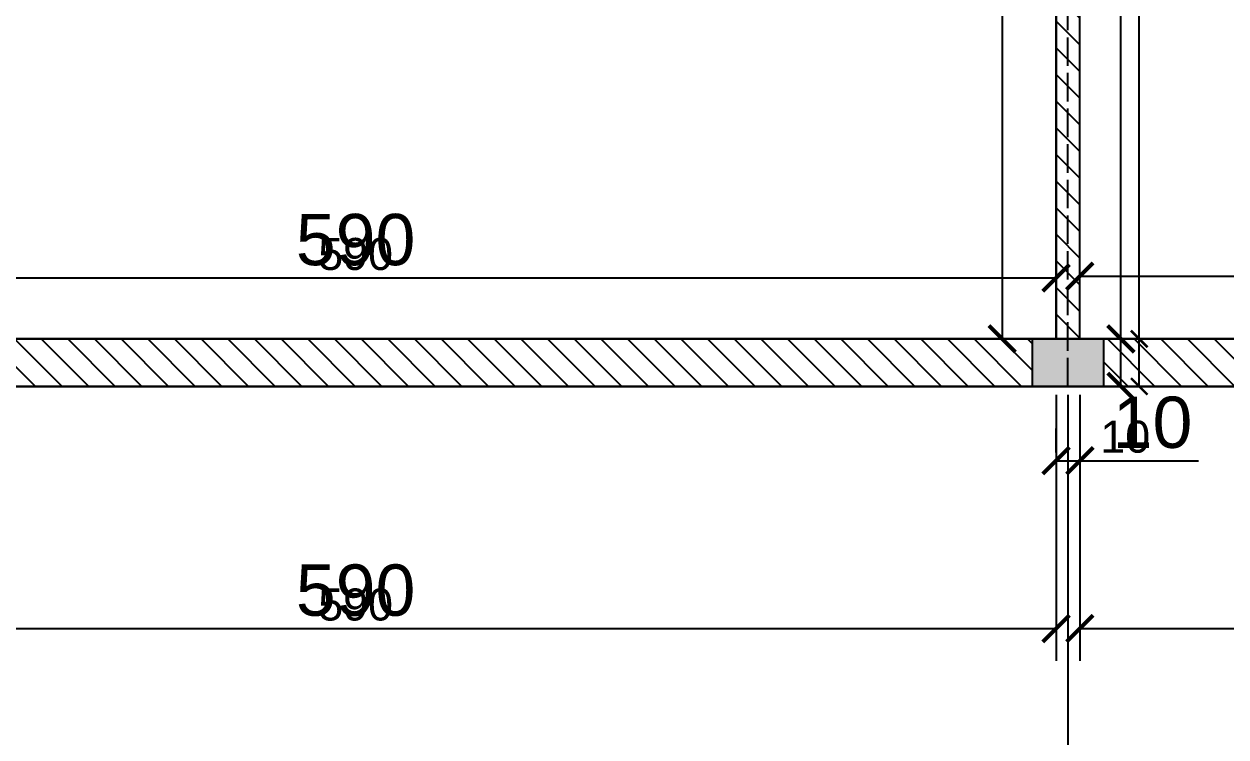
# Model space of a CAD drawing. Header units: millimetres. Extents: x -26398 to 135532, y -376633 to 43268.
# Drawn here: x 9597 to 10104, y -359023 to -358722 of the extents above; entities that cross this region are included whole.
import ezdxf

# ---------------------------------------------------------------- set-up
doc = ezdxf.new("R2010")
doc.units = ezdxf.units.MM
doc.linetypes.add('ACAD_ISO02W100', pattern=[15, 12, -3])
for name, color, linetype in [('0 @ 5', 7, 'Continuous'), ('0 @ 8', 7, 'Continuous'), ('trục chia', 160, 'ACAD_ISO02W100'), ('TƯỜNG', 52, 'Continuous'), ('TƯỜNG @ 5', 52, 'Continuous'), ('TƯỜNG @ 8', 52, 'Continuous')]:
    doc.layers.add(name, color=color, linetype=linetype)
doc.styles.get("Standard").update_dxf_attribs({"font": 'arial.ttf'})
doc.dimstyles.new('SCALE dimmatbang', dxfattribs={"dimscale": 70, "dimtxt": 2.7, "dimasz": 1.4, "dimexe": 1.7, "dimexo": 0.7, "dimtad": 1, "dimtoh": 1, "dimdec": 1, "dimtxsty": 'Standard', "dimblk": 'ARCHTICK', "dimcen": 2.5, "dimclrd": 1, "dimclre": 256, "dimadec": 0, "dimazin": 0, "dimtfac": 1, "dimtdec": 1, "dimtmove": 0, "dimatfit": 3, "dimfxl": 1, "dimarcsym": 0})
pattern_1 = [(135, (-202.924, -361103.396), (-5.61266, -5.61266), [])]

# ---------------------------------------------------------------- blocks, each defined once
blk = doc.blocks.new('_ArchTick')
at = {"color": 0, "linetype": 'ByBlock', "const_width": 0.15}
blk.add_lwpolyline([(-0.5, -0.5), (0.5, 0.5)], dxfattribs=at)
blk = doc.blocks.new('*D7872')
at = {"color": 1, "lineweight": -2, "transparency": 16777216}
for p, q in [((10059.34, -358854.95), (10059.34, -358616.95)), ((10059.34, -358616.95), (10095.57, -358616.95)), ((10059.34, -358874.95), (10059.34, -358854.95))]:
    blk.add_line(p, q, dxfattribs=at)
at = {"lineweight": -2, "transparency": 16777216}
for p, q in [((10057.92, -358854.95), (10072.94, -358854.95)), ((10057.92, -358874.95), (10072.94, -358874.95))]:
    blk.add_line(p, q, dxfattribs=at)
at = {"layer": 'DEFPOINTS', "color": 0, "transparency": 16777216}
for p in [(10052.32, -358854.95), (10059.34, -358854.95), (10052.32, -358874.95)]:
    blk.add_point(p, dxfattribs=at)
at = {"color": 1, "lineweight": -2, "transparency": 16777216, "xscale": 11.2, "yscale": 11.2, "zscale": 11.2}
for p, rotation in [((10059.34, -358854.95), 90), ((10059.34, -358874.95), 270)]:
    blk.add_blockref('_ArchTick', p, dxfattribs=dict(at, rotation=rotation))
at = {"color": 0, "transparency": 16777216, "insert": (10079.96, -358600.92), "char_height": 21.6, "attachment_point": 5}
blk.add_mtext('20', dxfattribs=at)
blk = doc.blocks.new('*D7873')
at = {"color": 1, "lineweight": -2, "transparency": 16777216}
for p, q in [((10067.07, -358854.95), (10067.07, -358616.95)), ((10067.07, -358616.95), (10089.72, -358616.95)), ((10067.07, -358874.95), (10067.07, -358854.95))]:
    blk.add_line(p, q, dxfattribs=at)
at = {"lineweight": -2, "transparency": 16777216}
for p, q in [((10055.82, -358854.95), (10075.57, -358854.95)), ((10055.82, -358874.95), (10075.57, -358874.95))]:
    blk.add_line(p, q, dxfattribs=at)
at = {"layer": 'DEFPOINTS', "color": 0, "transparency": 16777216}
for p in [(10052.32, -358854.95), (10067.07, -358854.95), (10052.32, -358874.95)]:
    blk.add_point(p, dxfattribs=at)
at = {"color": 1, "lineweight": -2, "transparency": 16777216, "xscale": 7, "yscale": 7, "zscale": 7}
for p, rotation in [((10067.07, -358854.95), 90), ((10067.07, -358874.95), 270)]:
    blk.add_blockref('_ArchTick', p, dxfattribs=dict(at, rotation=rotation))
at = {"color": 0, "transparency": 16777216, "insert": (10079.96, -358606.93), "char_height": 13.5, "attachment_point": 5}
blk.add_mtext('20', dxfattribs=at)
blk = doc.blocks.new('*D7922')
at = {"lineweight": -2, "transparency": 16777216}
for p, q in [((9442.05, -358849.35), (9442.05, -358815.68)), ((10032.05, -358849.35), (10032.05, -358815.68))]:
    blk.add_line(p, q, dxfattribs=at)
at = {"color": 1, "lineweight": -2, "transparency": 16777216}
blk.add_line((9442.05, -358829.28), (10032.05, -358829.28), dxfattribs=at)
at = {"layer": 'DEFPOINTS', "color": 0, "transparency": 16777216}
for p in [(10032.05, -358829.28), (9442.05, -358854.95), (10032.05, -358854.95)]:
    blk.add_point(p, dxfattribs=at)
at = {"color": 1, "lineweight": -2, "transparency": 16777216, "xscale": 11.2, "yscale": 11.2, "zscale": 11.2, "rotation": 180}
blk.add_blockref('_ArchTick', (9442.05, -358829.28), dxfattribs=at)
at = {"color": 1, "lineweight": -2, "transparency": 16777216, "xscale": 11.2, "yscale": 11.2, "zscale": 11.2}
blk.add_blockref('_ArchTick', (10032.05, -358829.28), dxfattribs=at)
at = {"color": 0, "transparency": 16777216, "insert": (9737.05, -358813.26), "char_height": 21.6, "attachment_point": 5}
blk.add_mtext('590', dxfattribs=at)
blk = doc.blocks.new('*D7923')
at = {"lineweight": -2, "transparency": 16777216}
for p, q in [((9442.05, -358851.45), (9442.05, -358820.78)), ((10032.05, -358851.45), (10032.05, -358820.78))]:
    blk.add_line(p, q, dxfattribs=at)
at = {"color": 1, "lineweight": -2, "transparency": 16777216}
blk.add_line((9442.05, -358829.28), (10032.05, -358829.28), dxfattribs=at)
at = {"layer": 'DEFPOINTS', "color": 0, "transparency": 16777216}
for p in [(10032.05, -358829.28), (9442.05, -358854.95), (10032.05, -358854.95)]:
    blk.add_point(p, dxfattribs=at)
at = {"color": 1, "lineweight": -2, "transparency": 16777216, "xscale": 7, "yscale": 7, "zscale": 7, "rotation": 180}
blk.add_blockref('_ArchTick', (9442.05, -358829.28), dxfattribs=at)
at = {"color": 1, "lineweight": -2, "transparency": 16777216, "xscale": 7, "yscale": 7, "zscale": 7}
blk.add_blockref('_ArchTick', (10032.05, -358829.28), dxfattribs=at)
at = {"color": 0, "transparency": 16777216, "insert": (9737.05, -358819.27), "char_height": 13.5, "attachment_point": 5}
blk.add_mtext('590', dxfattribs=at)
blk = doc.blocks.new('*D7924')
at = {"lineweight": -2, "transparency": 16777216}
for p, q in [((10026.45, -358484.95), (9995.73, -358484.95)), ((10026.45, -358854.95), (9995.73, -358854.95))]:
    blk.add_line(p, q, dxfattribs=at)
at = {"color": 1, "lineweight": -2, "transparency": 16777216}
blk.add_line((10009.33, -358484.95), (10009.33, -358854.95), dxfattribs=at)
at = {"layer": 'DEFPOINTS', "color": 0, "transparency": 16777216}
for p in [(10032.05, -358484.95), (10009.33, -358854.95), (10032.05, -358854.95)]:
    blk.add_point(p, dxfattribs=at)
at = {"color": 1, "lineweight": -2, "transparency": 16777216, "xscale": 11.2, "yscale": 11.2, "zscale": 11.2}
for p, rotation in [((10009.33, -358484.95), 90), ((10009.33, -358854.95), 270)]:
    blk.add_blockref('_ArchTick', p, dxfattribs=dict(at, rotation=rotation))
at = {"color": 0, "transparency": 16777216, "insert": (9993.29, -358669.95), "char_height": 21.6, "attachment_point": 5, "rotation": 90}
blk.add_mtext('370', dxfattribs=at)
blk = doc.blocks.new('*D7925')
at = {"lineweight": -2, "transparency": 16777216}
for p, q in [((10028.55, -358484.95), (10000.83, -358484.95)), ((10028.55, -358854.95), (10000.83, -358854.95))]:
    blk.add_line(p, q, dxfattribs=at)
at = {"color": 1, "lineweight": -2, "transparency": 16777216}
blk.add_line((10009.33, -358484.95), (10009.33, -358854.95), dxfattribs=at)
at = {"layer": 'DEFPOINTS', "color": 0, "transparency": 16777216}
for p in [(10032.05, -358484.95), (10009.33, -358854.95), (10032.05, -358854.95)]:
    blk.add_point(p, dxfattribs=at)
at = {"color": 1, "lineweight": -2, "transparency": 16777216, "xscale": 7, "yscale": 7, "zscale": 7}
for p, rotation in [((10009.33, -358484.95), 90), ((10009.33, -358854.95), 270)]:
    blk.add_blockref('_ArchTick', p, dxfattribs=dict(at, rotation=rotation))
at = {"color": 0, "transparency": 16777216, "insert": (9999.3, -358669.95), "char_height": 13.5, "attachment_point": 5, "rotation": 90}
blk.add_mtext('370', dxfattribs=at)
blk = doc.blocks.new('*D7926')
at = {"layer": 'DEFPOINTS', "color": 0, "transparency": 16777216}
for p in [(10432.05, -358828.57), (10042.05, -358854.95), (10432.05, -358854.95)]:
    blk.add_point(p, dxfattribs=at)
at = {"layer": 'TƯỜNG', "lineweight": -2, "transparency": 16777216}
for p, q in [((10042.05, -358849.35), (10042.05, -358814.97)), ((10432.05, -358849.35), (10432.05, -358814.97))]:
    blk.add_line(p, q, dxfattribs=at)
at = {"layer": 'TƯỜNG', "color": 1, "lineweight": -2, "transparency": 16777216}
blk.add_line((10042.05, -358828.57), (10432.05, -358828.57), dxfattribs=at)
at = {"layer": 'TƯỜNG', "color": 1, "lineweight": -2, "transparency": 16777216, "xscale": 11.2, "yscale": 11.2, "zscale": 11.2, "rotation": 180}
blk.add_blockref('_ArchTick', (10042.05, -358828.57), dxfattribs=at)
at = {"layer": 'TƯỜNG', "color": 1, "lineweight": -2, "transparency": 16777216, "xscale": 11.2, "yscale": 11.2, "zscale": 11.2}
blk.add_blockref('_ArchTick', (10432.05, -358828.57), dxfattribs=at)
at = {"layer": 'TƯỜNG', "color": 0, "transparency": 16777216, "insert": (10237.05, -358812.53), "char_height": 21.6, "attachment_point": 5}
blk.add_mtext('390', dxfattribs=at)
blk = doc.blocks.new('*D7927')
at = {"layer": 'DEFPOINTS', "color": 0, "transparency": 16777216}
for p in [(10432.05, -358828.57), (10042.05, -358854.95), (10432.05, -358854.95)]:
    blk.add_point(p, dxfattribs=at)
at = {"layer": 'TƯỜNG', "lineweight": -2, "transparency": 16777216}
for p, q in [((10042.05, -358851.45), (10042.05, -358820.07)), ((10432.05, -358851.45), (10432.05, -358820.07))]:
    blk.add_line(p, q, dxfattribs=at)
at = {"layer": 'TƯỜNG', "color": 1, "lineweight": -2, "transparency": 16777216}
blk.add_line((10042.05, -358828.57), (10432.05, -358828.57), dxfattribs=at)
at = {"layer": 'TƯỜNG', "color": 1, "lineweight": -2, "transparency": 16777216, "xscale": 7, "yscale": 7, "zscale": 7, "rotation": 180}
blk.add_blockref('_ArchTick', (10042.05, -358828.57), dxfattribs=at)
at = {"layer": 'TƯỜNG', "color": 1, "lineweight": -2, "transparency": 16777216, "xscale": 7, "yscale": 7, "zscale": 7}
blk.add_blockref('_ArchTick', (10432.05, -358828.57), dxfattribs=at)
at = {"layer": 'TƯỜNG', "color": 0, "transparency": 16777216, "insert": (10237.05, -358818.54), "char_height": 13.5, "attachment_point": 5}
blk.add_mtext('390', dxfattribs=at)
blk = doc.blocks.new('*D7755')
at = {"lineweight": -2, "transparency": 16777216}
for p, q in [((9442.05, -358880.55), (9442.05, -358990.54)), ((10032.05, -358880.55), (10032.05, -358990.54))]:
    blk.add_line(p, q, dxfattribs=at)
at = {"color": 1, "lineweight": -2, "transparency": 16777216}
blk.add_line((9442.05, -358976.94), (10032.05, -358976.94), dxfattribs=at)
at = {"layer": 'DEFPOINTS', "color": 0, "transparency": 16777216}
for p in [(9442.05, -358874.95), (10032.05, -358874.95), (10032.05, -358976.94)]:
    blk.add_point(p, dxfattribs=at)
at = {"color": 1, "lineweight": -2, "transparency": 16777216, "xscale": 11.2, "yscale": 11.2, "zscale": 11.2, "rotation": 180}
blk.add_blockref('_ArchTick', (9442.05, -358976.94), dxfattribs=at)
at = {"color": 1, "lineweight": -2, "transparency": 16777216, "xscale": 11.2, "yscale": 11.2, "zscale": 11.2}
blk.add_blockref('_ArchTick', (10032.05, -358976.94), dxfattribs=at)
at = {"color": 0, "transparency": 16777216, "insert": (9737.05, -358960.91), "char_height": 21.6, "attachment_point": 5}
blk.add_mtext('590', dxfattribs=at)
blk = doc.blocks.new('*D7756')
at = {"lineweight": -2, "transparency": 16777216}
for p, q in [((9442.05, -358878.45), (9442.05, -358985.44)), ((10032.05, -358878.45), (10032.05, -358985.44))]:
    blk.add_line(p, q, dxfattribs=at)
at = {"color": 1, "lineweight": -2, "transparency": 16777216}
blk.add_line((9442.05, -358976.94), (10032.05, -358976.94), dxfattribs=at)
at = {"layer": 'DEFPOINTS', "color": 0, "transparency": 16777216}
for p in [(9442.05, -358874.95), (10032.05, -358874.95), (10032.05, -358976.94)]:
    blk.add_point(p, dxfattribs=at)
at = {"color": 1, "lineweight": -2, "transparency": 16777216, "xscale": 7, "yscale": 7, "zscale": 7, "rotation": 180}
blk.add_blockref('_ArchTick', (9442.05, -358976.94), dxfattribs=at)
at = {"color": 1, "lineweight": -2, "transparency": 16777216, "xscale": 7, "yscale": 7, "zscale": 7}
blk.add_blockref('_ArchTick', (10032.05, -358976.94), dxfattribs=at)
at = {"color": 0, "transparency": 16777216, "insert": (9737.05, -358966.92), "char_height": 13.5, "attachment_point": 5}
blk.add_mtext('590', dxfattribs=at)
blk = doc.blocks.new('*D7757')
at = {"lineweight": -2, "transparency": 16777216}
for p, q in [((10042.05, -358880.55), (10042.05, -358990.54)), ((10432.05, -358880.55), (10432.05, -358990.54))]:
    blk.add_line(p, q, dxfattribs=at)
at = {"color": 1, "lineweight": -2, "transparency": 16777216}
blk.add_line((10042.05, -358976.94), (10432.05, -358976.94), dxfattribs=at)
at = {"layer": 'DEFPOINTS', "color": 0, "transparency": 16777216}
for p in [(10042.05, -358874.95), (10432.05, -358874.95), (10432.05, -358976.94)]:
    blk.add_point(p, dxfattribs=at)
at = {"color": 1, "lineweight": -2, "transparency": 16777216, "xscale": 11.2, "yscale": 11.2, "zscale": 11.2, "rotation": 180}
blk.add_blockref('_ArchTick', (10042.05, -358976.94), dxfattribs=at)
at = {"color": 1, "lineweight": -2, "transparency": 16777216, "xscale": 11.2, "yscale": 11.2, "zscale": 11.2}
blk.add_blockref('_ArchTick', (10432.05, -358976.94), dxfattribs=at)
at = {"color": 0, "transparency": 16777216, "insert": (10237.05, -358960.91), "char_height": 21.6, "attachment_point": 5}
blk.add_mtext('390', dxfattribs=at)
blk = doc.blocks.new('*D7758')
at = {"lineweight": -2, "transparency": 16777216}
for p, q in [((10042.05, -358878.45), (10042.05, -358985.44)), ((10432.05, -358878.45), (10432.05, -358985.44))]:
    blk.add_line(p, q, dxfattribs=at)
at = {"color": 1, "lineweight": -2, "transparency": 16777216}
blk.add_line((10042.05, -358976.94), (10432.05, -358976.94), dxfattribs=at)
at = {"layer": 'DEFPOINTS', "color": 0, "transparency": 16777216}
for p in [(10042.05, -358874.95), (10432.05, -358874.95), (10432.05, -358976.94)]:
    blk.add_point(p, dxfattribs=at)
at = {"color": 1, "lineweight": -2, "transparency": 16777216, "xscale": 7, "yscale": 7, "zscale": 7, "rotation": 180}
blk.add_blockref('_ArchTick', (10042.05, -358976.94), dxfattribs=at)
at = {"color": 1, "lineweight": -2, "transparency": 16777216, "xscale": 7, "yscale": 7, "zscale": 7}
blk.add_blockref('_ArchTick', (10432.05, -358976.94), dxfattribs=at)
at = {"color": 0, "transparency": 16777216, "insert": (10237.05, -358966.92), "char_height": 13.5, "attachment_point": 5}
blk.add_mtext('390', dxfattribs=at)
blk = doc.blocks.new('*D7775')
at = {"lineweight": -2, "transparency": 16777216}
for p, q in [((10042.05, -358880.55), (10042.05, -358919.84)), ((10032.05, -358900.64), (10032.05, -358892.64))]:
    blk.add_line(p, q, dxfattribs=at)
at = {"color": 1, "lineweight": -2, "transparency": 16777216}
for p, q in [((10032.05, -358906.24), (10042.05, -358906.24)), ((10042.05, -358906.24), (10092.08, -358906.24))]:
    blk.add_line(p, q, dxfattribs=at)
at = {"layer": 'DEFPOINTS', "color": 0, "transparency": 16777216}
for p in [(10042.05, -358874.95), (10032.05, -358906.24), (10042.05, -358906.24)]:
    blk.add_point(p, dxfattribs=at)
at = {"color": 1, "lineweight": -2, "transparency": 16777216, "xscale": 11.2, "yscale": 11.2, "zscale": 11.2, "rotation": 180}
blk.add_blockref('_ArchTick', (10032.05, -358906.24), dxfattribs=at)
at = {"color": 1, "lineweight": -2, "transparency": 16777216, "xscale": 11.2, "yscale": 11.2, "zscale": 11.2}
blk.add_blockref('_ArchTick', (10042.05, -358906.24), dxfattribs=at)
at = {"color": 0, "transparency": 16777216, "insert": (10072.66, -358890.21), "char_height": 21.6, "attachment_point": 5}
blk.add_mtext('10', dxfattribs=at)
blk = doc.blocks.new('*D7776')
at = {"lineweight": -2, "transparency": 16777216}
for p, q in [((10042.05, -358878.45), (10042.05, -358914.74)), ((10032.05, -358902.74), (10032.05, -358897.74))]:
    blk.add_line(p, q, dxfattribs=at)
at = {"color": 1, "lineweight": -2, "transparency": 16777216}
for p, q in [((10032.05, -358906.24), (10042.05, -358906.24)), ((10042.05, -358906.24), (10073.32, -358906.24))]:
    blk.add_line(p, q, dxfattribs=at)
at = {"layer": 'DEFPOINTS', "color": 0, "transparency": 16777216}
for p in [(10042.05, -358874.95), (10032.05, -358906.24), (10042.05, -358906.24)]:
    blk.add_point(p, dxfattribs=at)
at = {"color": 1, "lineweight": -2, "transparency": 16777216, "xscale": 7, "yscale": 7, "zscale": 7, "rotation": 180}
blk.add_blockref('_ArchTick', (10032.05, -358906.24), dxfattribs=at)
at = {"color": 1, "lineweight": -2, "transparency": 16777216, "xscale": 7, "yscale": 7, "zscale": 7}
blk.add_blockref('_ArchTick', (10042.05, -358906.24), dxfattribs=at)
at = {"color": 0, "transparency": 16777216, "insert": (10061.18, -358896.22), "char_height": 13.5, "attachment_point": 5}
blk.add_mtext('10', dxfattribs=at)
blk = doc.blocks.new('*D7721')
at = {"lineweight": -2, "transparency": 16777216}
for p, q in [((9437.05, -358880.55), (9437.05, -359105.27)), ((10037.05, -358880.55), (10037.05, -359105.27))]:
    blk.add_line(p, q, dxfattribs=at)
at = {"color": 1, "lineweight": -2, "transparency": 16777216}
blk.add_line((9437.05, -359091.67), (10037.05, -359091.67), dxfattribs=at)
at = {"layer": 'DEFPOINTS', "color": 0, "transparency": 16777216}
for p in [(9437.05, -358874.95), (10037.05, -358874.95), (10037.05, -359091.67)]:
    blk.add_point(p, dxfattribs=at)
at = {"color": 1, "lineweight": -2, "transparency": 16777216, "xscale": 11.2, "yscale": 11.2, "zscale": 11.2, "rotation": 180}
blk.add_blockref('_ArchTick', (9437.05, -359091.67), dxfattribs=at)
at = {"color": 1, "lineweight": -2, "transparency": 16777216, "xscale": 11.2, "yscale": 11.2, "zscale": 11.2}
blk.add_blockref('_ArchTick', (10037.05, -359091.67), dxfattribs=at)
at = {"color": 0, "transparency": 16777216, "insert": (9737.05, -359075.64), "char_height": 21.6, "attachment_point": 5}
blk.add_mtext('600', dxfattribs=at)
blk = doc.blocks.new('*D7722')
at = {"lineweight": -2, "transparency": 16777216}
for p, q in [((9437.05, -358878.45), (9437.05, -359100.17)), ((10037.05, -358878.45), (10037.05, -359100.17))]:
    blk.add_line(p, q, dxfattribs=at)
at = {"color": 1, "lineweight": -2, "transparency": 16777216}
blk.add_line((9437.05, -359091.67), (10037.05, -359091.67), dxfattribs=at)
at = {"layer": 'DEFPOINTS', "color": 0, "transparency": 16777216}
for p in [(9437.05, -358874.95), (10037.05, -358874.95), (10037.05, -359091.67)]:
    blk.add_point(p, dxfattribs=at)
at = {"color": 1, "lineweight": -2, "transparency": 16777216, "xscale": 7, "yscale": 7, "zscale": 7, "rotation": 180}
blk.add_blockref('_ArchTick', (9437.05, -359091.67), dxfattribs=at)
at = {"color": 1, "lineweight": -2, "transparency": 16777216, "xscale": 7, "yscale": 7, "zscale": 7}
blk.add_blockref('_ArchTick', (10037.05, -359091.67), dxfattribs=at)
at = {"color": 0, "transparency": 16777216, "insert": (9737.05, -359081.65), "char_height": 13.5, "attachment_point": 5}
blk.add_mtext('600', dxfattribs=at)
blk = doc.blocks.new('*D7723')
at = {"lineweight": -2, "transparency": 16777216}
for p, q in [((10037.05, -358880.55), (10037.05, -359105.27)), ((10437.05, -358880.55), (10437.05, -359105.27))]:
    blk.add_line(p, q, dxfattribs=at)
at = {"color": 1, "lineweight": -2, "transparency": 16777216}
blk.add_line((10037.05, -359091.67), (10437.05, -359091.67), dxfattribs=at)
at = {"layer": 'DEFPOINTS', "color": 0, "transparency": 16777216}
for p in [(10037.05, -358874.95), (10437.05, -358874.95), (10437.05, -359091.67)]:
    blk.add_point(p, dxfattribs=at)
at = {"color": 1, "lineweight": -2, "transparency": 16777216, "xscale": 11.2, "yscale": 11.2, "zscale": 11.2, "rotation": 180}
blk.add_blockref('_ArchTick', (10037.05, -359091.67), dxfattribs=at)
at = {"color": 1, "lineweight": -2, "transparency": 16777216, "xscale": 11.2, "yscale": 11.2, "zscale": 11.2}
blk.add_blockref('_ArchTick', (10437.05, -359091.67), dxfattribs=at)
at = {"color": 0, "transparency": 16777216, "insert": (10237.05, -359075.64), "char_height": 21.6, "attachment_point": 5}
blk.add_mtext('400', dxfattribs=at)
blk = doc.blocks.new('*D7724')
at = {"lineweight": -2, "transparency": 16777216}
for p, q in [((10037.05, -358878.45), (10037.05, -359100.17)), ((10437.05, -358878.45), (10437.05, -359100.17))]:
    blk.add_line(p, q, dxfattribs=at)
at = {"color": 1, "lineweight": -2, "transparency": 16777216}
blk.add_line((10037.05, -359091.67), (10437.05, -359091.67), dxfattribs=at)
at = {"layer": 'DEFPOINTS', "color": 0, "transparency": 16777216}
for p in [(10037.05, -358874.95), (10437.05, -358874.95), (10437.05, -359091.67)]:
    blk.add_point(p, dxfattribs=at)
at = {"color": 1, "lineweight": -2, "transparency": 16777216, "xscale": 7, "yscale": 7, "zscale": 7, "rotation": 180}
blk.add_blockref('_ArchTick', (10037.05, -359091.67), dxfattribs=at)
at = {"color": 1, "lineweight": -2, "transparency": 16777216, "xscale": 7, "yscale": 7, "zscale": 7}
blk.add_blockref('_ArchTick', (10437.05, -359091.67), dxfattribs=at)
at = {"color": 0, "transparency": 16777216, "insert": (10237.05, -359081.65), "char_height": 13.5, "attachment_point": 5}
blk.add_mtext('400', dxfattribs=at)
blk = doc.blocks.new('*U9178')
at = {"layer": '0 @ 5'}
dim = blk.add_linear_dim(base=(10067.07, -358854.95), p1=(10052.32, -358874.95), p2=(10052.32, -358854.95), angle=90, dimstyle='SCALE dimmatbang', override={"dimscale": 5, "dimtix": 0, "dimtofl": 1, "dimtmove": 0, "dimatfit": 3}, dxfattribs=at)
dim.commit()
dim.dimension.update_dxf_attribs({"geometry": '*D7873', "text_midpoint": (10079.96, -358616.95), "dimtype": 128})
at = {"layer": '0 @ 8'}
dim = blk.add_linear_dim(base=(10059.34, -358854.95), p1=(10052.32, -358874.95), p2=(10052.32, -358854.95), angle=90, dimstyle='SCALE dimmatbang', override={"dimscale": 8, "dimtix": 0, "dimtofl": 1, "dimtmove": 0, "dimatfit": 3}, dxfattribs=at)
dim.commit()
dim.dimension.update_dxf_attribs({"geometry": '*D7872', "text_midpoint": (10079.96, -358616.95), "dimtype": 128})
blk = doc.blocks.new('*U9256')
at = {"layer": '0 @ 5'}
dim = blk.add_linear_dim(base=(10032.05, -358829.28), p1=(9442.05, -358854.95), p2=(10032.05, -358854.95), angle=180, dimstyle='SCALE dimmatbang', override={"dimscale": 5, "dimtix": 0, "dimtofl": 1, "dimtmove": 0, "dimatfit": 3}, dxfattribs=at)
dim.commit()
dim.dimension.update_dxf_attribs({"geometry": '*D7923', "text_midpoint": (9737.05, -358819.27)})
at = {"layer": '0 @ 8'}
dim = blk.add_linear_dim(base=(10032.05, -358829.28), p1=(9442.05, -358854.95), p2=(10032.05, -358854.95), angle=180, dimstyle='SCALE dimmatbang', override={"dimscale": 8, "dimtix": 0, "dimtofl": 1, "dimtmove": 0, "dimatfit": 3}, dxfattribs=at)
dim.commit()
dim.dimension.update_dxf_attribs({"geometry": '*D7922', "text_midpoint": (9737.05, -358813.26)})
blk = doc.blocks.new('*U9257')
at = {"layer": '0 @ 5'}
dim = blk.add_linear_dim(base=(10009.33, -358854.95), p1=(10032.05, -358484.95), p2=(10032.05, -358854.95), angle=90, dimstyle='SCALE dimmatbang', override={"dimscale": 5, "dimtix": 0, "dimtofl": 1, "dimtmove": 0, "dimatfit": 3}, dxfattribs=at)
dim.commit()
dim.dimension.update_dxf_attribs({"geometry": '*D7925', "text_midpoint": (9999.3, -358669.95)})
at = {"layer": '0 @ 8'}
dim = blk.add_linear_dim(base=(10009.33, -358854.95), p1=(10032.05, -358484.95), p2=(10032.05, -358854.95), angle=90, dimstyle='SCALE dimmatbang', override={"dimscale": 8, "dimtix": 0, "dimtofl": 1, "dimtmove": 0, "dimatfit": 3}, dxfattribs=at)
dim.commit()
dim.dimension.update_dxf_attribs({"geometry": '*D7924', "text_midpoint": (9993.29, -358669.95)})
blk = doc.blocks.new('*U9258')
at = {"layer": 'TƯỜNG @ 5'}
dim = blk.add_linear_dim(base=(10432.05, -358828.57), p1=(10042.05, -358854.95), p2=(10432.05, -358854.95), angle=180, dimstyle='SCALE dimmatbang', override={"dimscale": 5, "dimtix": 0, "dimtofl": 1, "dimtmove": 0, "dimatfit": 3}, dxfattribs=at)
dim.commit()
dim.dimension.update_dxf_attribs({"geometry": '*D7927', "text_midpoint": (10237.05, -358818.54)})
at = {"layer": 'TƯỜNG @ 8'}
dim = blk.add_linear_dim(base=(10432.05, -358828.57), p1=(10042.05, -358854.95), p2=(10432.05, -358854.95), angle=180, dimstyle='SCALE dimmatbang', override={"dimscale": 8, "dimtix": 0, "dimtofl": 1, "dimtmove": 0, "dimatfit": 3}, dxfattribs=at)
dim.commit()
dim.dimension.update_dxf_attribs({"geometry": '*D7926', "text_midpoint": (10237.05, -358812.53)})
blk = doc.blocks.new('*U9302')
at = {"layer": '0 @ 5'}
dim = blk.add_linear_dim(base=(10032.05, -358976.94), p1=(9442.05, -358874.95), p2=(10032.05, -358874.95), angle=180, dimstyle='SCALE dimmatbang', override={"dimscale": 5, "dimtix": 0, "dimtofl": 1, "dimtmove": 0, "dimatfit": 3}, dxfattribs=at)
dim.commit()
dim.dimension.update_dxf_attribs({"geometry": '*D7756', "text_midpoint": (9737.05, -358966.92)})
at = {"layer": '0 @ 8'}
dim = blk.add_linear_dim(base=(10032.05, -358976.94), p1=(9442.05, -358874.95), p2=(10032.05, -358874.95), angle=180, dimstyle='SCALE dimmatbang', override={"dimscale": 8, "dimtix": 0, "dimtofl": 1, "dimtmove": 0, "dimatfit": 3}, dxfattribs=at)
dim.commit()
dim.dimension.update_dxf_attribs({"geometry": '*D7755', "text_midpoint": (9737.05, -358960.91)})
blk = doc.blocks.new('*U9303')
at = {"layer": '0 @ 5'}
dim = blk.add_linear_dim(base=(10432.05, -358976.94), p1=(10042.05, -358874.95), p2=(10432.05, -358874.95), angle=180, dimstyle='SCALE dimmatbang', override={"dimscale": 5, "dimtix": 0, "dimtofl": 1, "dimtmove": 0, "dimatfit": 3}, dxfattribs=at)
dim.commit()
dim.dimension.update_dxf_attribs({"geometry": '*D7758', "text_midpoint": (10237.05, -358966.92)})
at = {"layer": '0 @ 8'}
dim = blk.add_linear_dim(base=(10432.05, -358976.94), p1=(10042.05, -358874.95), p2=(10432.05, -358874.95), angle=180, dimstyle='SCALE dimmatbang', override={"dimscale": 8, "dimtix": 0, "dimtofl": 1, "dimtmove": 0, "dimatfit": 3}, dxfattribs=at)
dim.commit()
dim.dimension.update_dxf_attribs({"geometry": '*D7757', "text_midpoint": (10237.05, -358960.91)})
blk = doc.blocks.new('*U9312')
at = {"layer": '0 @ 5'}
dim = blk.add_linear_dim(base=(10042.05, -358906.24), p1=(10032.05, -358906.24), p2=(10042.05, -358874.95), angle=180, dimstyle='SCALE dimmatbang', override={"dimscale": 5, "dimtix": 0, "dimtofl": 1, "dimtmove": 0, "dimatfit": 3}, dxfattribs=at)
dim.commit()
dim.dimension.update_dxf_attribs({"geometry": '*D7776', "text_midpoint": (10061.18, -358896.22)})
at = {"layer": '0 @ 8'}
dim = blk.add_linear_dim(base=(10042.05, -358906.24), p1=(10032.05, -358906.24), p2=(10042.05, -358874.95), angle=180, dimstyle='SCALE dimmatbang', override={"dimscale": 8, "dimtix": 0, "dimtofl": 1, "dimtmove": 0, "dimatfit": 3}, dxfattribs=at)
dim.commit()
dim.dimension.update_dxf_attribs({"geometry": '*D7775', "text_midpoint": (10072.66, -358890.21)})
blk = doc.blocks.new('*U9321')
at = {"layer": '0 @ 5'}
dim = blk.add_linear_dim(base=(10037.05, -359091.67), p1=(9437.05, -358874.95), p2=(10037.05, -358874.95), angle=180, dimstyle='SCALE dimmatbang', override={"dimscale": 5, "dimtix": 0, "dimtofl": 1, "dimtmove": 0, "dimatfit": 3}, dxfattribs=at)
dim.commit()
dim.dimension.update_dxf_attribs({"geometry": '*D7722', "text_midpoint": (9737.05, -359081.65)})
at = {"layer": '0 @ 8'}
dim = blk.add_linear_dim(base=(10037.05, -359091.67), p1=(9437.05, -358874.95), p2=(10037.05, -358874.95), angle=180, dimstyle='SCALE dimmatbang', override={"dimscale": 8, "dimtix": 0, "dimtofl": 1, "dimtmove": 0, "dimatfit": 3}, dxfattribs=at)
dim.commit()
dim.dimension.update_dxf_attribs({"geometry": '*D7721', "text_midpoint": (9737.05, -359075.64)})
blk = doc.blocks.new('*U9322')
at = {"layer": '0 @ 5'}
dim = blk.add_linear_dim(base=(10437.05, -359091.67), p1=(10037.05, -358874.95), p2=(10437.05, -358874.95), angle=180, dimstyle='SCALE dimmatbang', override={"dimscale": 5, "dimtix": 0, "dimtofl": 1, "dimtmove": 0, "dimatfit": 3}, dxfattribs=at)
dim.commit()
dim.dimension.update_dxf_attribs({"geometry": '*D7724', "text_midpoint": (10237.05, -359081.65)})
at = {"layer": '0 @ 8'}
dim = blk.add_linear_dim(base=(10437.05, -359091.67), p1=(10037.05, -358874.95), p2=(10437.05, -358874.95), angle=180, dimstyle='SCALE dimmatbang', override={"dimscale": 8, "dimtix": 0, "dimtofl": 1, "dimtmove": 0, "dimatfit": 3}, dxfattribs=at)
dim.commit()
dim.dimension.update_dxf_attribs({"geometry": '*D7723', "text_midpoint": (10237.05, -359075.64)})

msp = doc.modelspace()

# ---------------------------------------------------------------- hatches: boundary and pattern name
h = msp.add_hatch(color=1)
h.dxf.hatch_style = 1
h.paths.add_polyline_path([(10022.05, -358874.95), (10052.05, -358874.95), (10052.05, -358854.95), (10022.05, -358854.95)])
at = {"layer": 'TƯỜNG'}
h = msp.add_hatch(dxfattribs=at)
h.set_pattern_fill('ANSI31', color=256, scale=2.5, angle=90)
h.set_pattern_definition(pattern_1)
h.paths.add_polyline_path([(10837.05, -358854.95), (10837.05, -358874.95), (11027.42, -358874.95), (11027.42, -358854.95)])
h.paths.add_polyline_path([(10817.05, -358484.95), (10817.05, -358854.95), (10837.05, -358854.95), (10837.05, -358484.95)])
h.paths.add_polyline_path([(10637.05, -358854.95), (10452.05, -358854.95), (10452.05, -358874.95), (10817.05, -358874.95), (10817.05, -358854.95)])
h.paths.add_polyline_path([(11057.42, -358854.95), (11057.42, -358874.95), (11237.05, -358874.95), (11237.05, -358854.95)])
h.paths.add_polyline_path([(11237.05, -358854.95), (11237.05, -358874.95), (11417.05, -358874.95), (11417.05, -358854.95)])
h.paths.add_polyline_path([(10052.05, -358854.95), (10052.05, -358874.95), (10422.05, -358874.95), (10422.05, -358854.95)])
h.paths.add_polyline_path([(9452.05, -358854.95), (9452.05, -358874.95), (10022.05, -358874.95), (10022.05, -358854.95)])
h.paths.add_polyline_path([(9152.05, -358854.95), (9152.05, -358874.95), (9422.05, -358874.95), (9422.05, -358860.23), (9416.76, -358854.95)])
h.paths.add_polyline_path([(8852.05, -358854.95), (8852.05, -358873.95), (8853.05, -358874.95), (9122.05, -358874.95), (9122.05, -358854.95)])
h.paths.add_polyline_path([(8257.05, -358854.95), (8257.05, -358874.95), (8822.05, -358874.95), (8822.05, -358855.17), (8821.82, -358854.95)])
h.paths.add_polyline_path([(7936.42, -358854.95), (7437.05, -358854.95), (7437.05, -358874.95), (8237.05, -358874.95), (8237.05, -358854.95), (8042.05, -358854.95)])
h = msp.add_hatch(dxfattribs=at)
h.set_pattern_fill('ANSI31', color=256, scale=2.5, angle=90)
h.set_pattern_definition(pattern_1)
h.paths.add_polyline_path([(10032.05, -358484.95), (10032.05, -358854.95), (10037.05, -358854.95), (10037.05, -358484.95)])
h.paths.add_polyline_path([(10037.05, -358484.95), (10037.05, -358854.95), (10042.05, -358854.95), (10042.05, -358484.95)])

# ---------------------------------------------------------------- linework, layer by layer
for points in [[(9442.05, -358854.95), (9442.05, -358484.95), (10032.05, -358484.95), (10032.05, -358854.95)], [(10052.05, -358854.95), (10052.05, -358874.95), (10022.05, -358874.95), (10022.05, -358854.95)]]:
    msp.add_lwpolyline(points, close=True)
at = {"layer": 'trục chia'}
msp.add_line((10037.05, -358874.95), (10037.05, -358474.95), dxfattribs=at)
at = {"layer": 'TƯỜNG'}
for p, q in [((10032.05, -358854.95), (10032.05, -358474.95)), ((10042.05, -358854.95), (10042.05, -358474.95)), ((7437.05, -358854.95), (11237.05, -358854.95)), ((10817.05, -358854.95), (8257.05, -358854.95)), ((7437.05, -358874.95), (11237.05, -358874.95)), ((10837.05, -358874.95), (8237.05, -358874.95))]:
    msp.add_line(p, q, dxfattribs=at)

# ---------------------------------------------------------------- block references
for name in ['*U9257', '*U9178', '*U9256', '*U9321', '*U9302', '*U9312', '*U9322', '*U9303']:
    msp.add_blockref(name, (0, 0))
msp.add_blockref('*U9258', (0, 0), dxfattribs=at)

doc.saveas('drawing.dxf')
